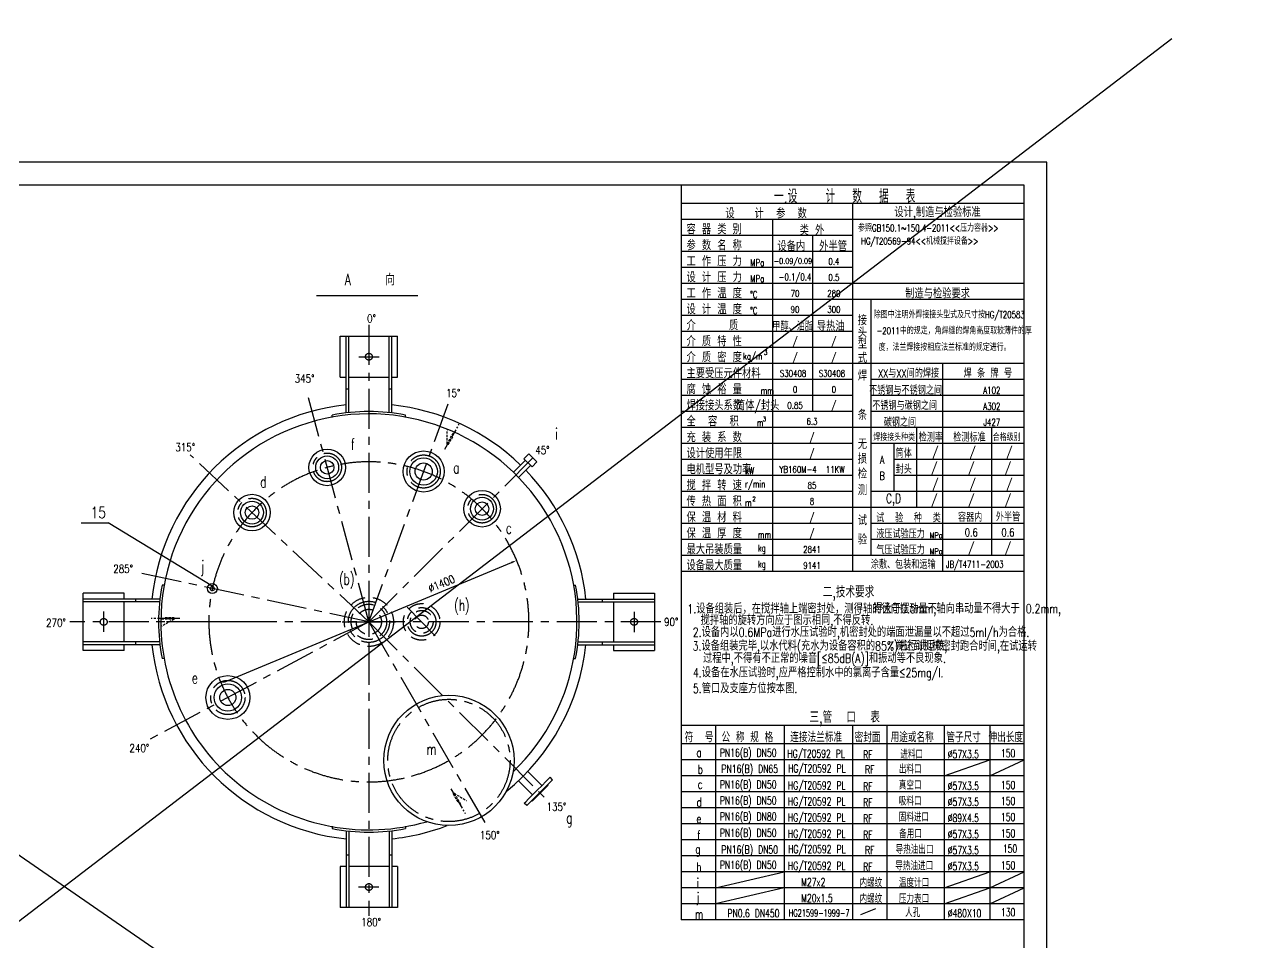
# Model space of a CAD drawing. Header units: millimetres. Extents: x -1762 to 42666, y -863 to 15979.
# Drawn here: x 13625 to 18929, y 2425 to 6444 of the extents above; entities that cross this region are included whole.
import ezdxf
from ezdxf.enums import TextEntityAlignment as Align

# ---------------------------------------------------------------- set-up
doc = ezdxf.new("R2010")
doc.units = ezdxf.units.MM
doc.header["$LTSCALE"] = 10
doc.header["$MEASUREMENT"] = 0
doc.linetypes.add('CENTER', pattern=[2, 1.25, -0.25, 0.25, -0.25])
doc.linetypes.add('DASHED', pattern=[0.75, 0.5, -0.25])
doc.layers.get('0').update_dxf_attribs({"linetype": 'CONTINUOUS'})
doc.layers.get('DEFPOINTS').update_dxf_attribs({"linetype": 'CONTINUOUS'})
for name, color, linetype in [('1轮廓实线层', 7, 'CONTINUOUS'), ('2细线层', 3, 'CONTINUOUS'), ('3中心线层', 1, 'CENTER'), ('4虚线层', 6, 'DASHED'), ('6文字层', 3, 'CONTINUOUS'), ('7标注层', 4, 'CONTINUOUS'), ('LAYER1', 6, 'DASHED'), ('LAYER3', 1, 'CENTER'), ('图框层', 7, 'CONTINUOUS')]:
    doc.layers.add(name, color=color, linetype=linetype)
doc.styles.add('HZ', font='txt', dxfattribs={"width": 0.7, "height": 5, "bigfont": 'hztxt'})
doc.styles.add('PC_TEXTSTYLE', font='romans.shx', dxfattribs={"width": 0.8, "bigfont": 'hzfs.shx'})
doc.dimstyles.new('TH_GBDIM', dxfattribs={"dimscale": 10, "dimtxt": 3.5, "dimasz": 2.5, "dimexe": 2, "dimexo": 0, "dimgap": 1.5, "dimtad": 1, "dimdec": 0, "dimzin": 0, "dimdsep": 46, "dimtxsty": 'PC_TEXTSTYLE', "dimcen": 2.5, "dimadec": 0, "dimazin": 0, "dimtfac": 0.714286, "dimtdec": 0, "dimtmove": 0, "dimatfit": 3, "dimfxl": 0, "dimtolj": 1, "dimtzin": 0, "dimarcsym": 0})

# ---------------------------------------------------------------- blocks, each defined once
blk = doc.blocks.new('*D81')
at = {"layer": '7标注层', "color": 0, "lineweight": -2, "ltscale": 14, "transparency": 16777216}
blk.add_line((14509.3, 3570.1), (15755.9, 4088.4), dxfattribs=at)
at = {"layer": '7标注层', "color": 0, "ltscale": 14, "transparency": 16777216}
for points in [[(15754.3, 4092.3), (15757.5, 4084.6), (15778.9, 4098)], [(14507.7, 3574), (14510.9, 3566.3), (14486.2, 3560.5)]]:
    blk.add_solid(points, dxfattribs=at)
at = {"layer": 'DEFPOINTS', "color": 0, "ltscale": 14, "transparency": 16777216}
for p in [(15778.9, 4098), (14486.2, 3560.5)]:
    blk.add_point(p, dxfattribs=at)
at = {"layer": '7标注层', "color": 3, "ltscale": 14, "transparency": 16777216, "insert": (15450.4, 3996.6), "char_height": 35, "attachment_point": 5, "rotation": 22.5766, "style": 'PC_TEXTSTYLE'}
blk.add_mtext('\\A1;%%c1400{}{}', dxfattribs=at)

msp = doc.modelspace()

# ---------------------------------------------------------------- linework, layer by layer
at = {"ltscale": 14}
for p, q in [((15787.06, 3134.48), (15848.88, 3072.66)), ((15827.37, 3174.78), (15889.18, 3112.96))]:
    msp.add_line(p, q, dxfattribs=at)
for centre, radius, start, end in [((15132.65, 3829.27), 909.96, 313.86212, 180.00079), ((15132.58, 3929.26), 820, 78.74815, 101.25185), ((15032.58, 3829.26), 820, 168.74815, 191.25185), ((15232.58, 3829.26), 820, 348.74815, 11.25185), ((15132.58, 3829.26), 910, 180, 286.13415), ((15132.58, 3729.26), 820, 258.74815, 281.25185)]:
    msp.add_arc(centre, radius, start, end, dxfattribs=at)
at = {"layer": '1轮廓实线层', "ltscale": 14}
for p, q in [((8329.96, 6443.69), (18928.72, -862.95)), ((9181.64, -862.95), (18644.82, 6380.7)), ((14903.51, 5256.47), (15346.67, 5256.47)), ((15007.58, 4899.26), (15007.58, 5079.26)), ((15007.58, 5079.26), (15257.58, 5079.26)), ((15032.58, 4743.14), (15032.58, 5076.63)), ((15044.58, 4744.52), (15044.58, 5076.63)), ((15220.58, 4744.52), (15220.58, 5076.63)), ((15232.58, 4743.14), (15232.58, 5076.63)), ((15257.58, 4899.26), (15257.58, 5079.26)), ((15007.58, 4899.26), (15032.58, 4899.26)), ((15044.58, 4899.26), (15220.58, 4899.26)), ((15232.58, 4899.26), (15257.58, 4899.26)), ((15032.58, 4849.26), (15044.58, 4849.26)), ((15220.58, 4849.26), (15232.58, 4849.26)), ((14972.58, 4723.3), (14972.58, 4733.5)), ((15292.58, 4723.3), (15292.58, 4733.5)), ((15810.83, 4542.87), (15832.04, 4564.08)), ((15832.04, 4564.08), (15867.4, 4528.72)), ((15764.63, 4483.94), (15817.19, 4536.5)), ((15787.26, 4461.31), (15839.82, 4513.87)), ((15810.83, 4542.87), (15846.19, 4507.51)), ((15846.19, 4507.51), (15867.4, 4528.72)), ((14238.54, 3989.26), (14228.34, 3989.26)), ((16026.62, 3989.26), (16036.82, 3989.26)), ((13882.58, 3704.26), (13882.58, 3954.26)), ((14062.58, 3954.26), (13882.58, 3954.26)), ((14218.7, 3929.26), (13885.21, 3929.26)), ((14062.58, 3929.26), (14062.58, 3954.26)), ((14112.58, 3917.26), (14112.58, 3929.26)), ((16046.46, 3929.26), (16379.95, 3929.26)), ((16152.58, 3929.26), (16152.58, 3917.26)), ((16202.58, 3954.26), (16382.58, 3954.26)), ((16202.58, 3954.26), (16202.58, 3929.26)), ((16382.58, 3954.26), (16382.58, 3704.26)), ((14217.32, 3917.26), (13885.21, 3917.26)), ((14062.58, 3741.26), (14062.58, 3917.26)), ((16047.84, 3917.26), (16379.95, 3917.26)), ((16202.58, 3917.26), (16202.58, 3741.26)), ((14217.32, 3741.26), (13885.21, 3741.26)), ((14218.7, 3729.26), (13885.21, 3729.26)), ((14062.58, 3704.26), (14062.58, 3729.26)), ((14112.58, 3729.26), (14112.58, 3741.26)), ((16046.46, 3729.26), (16379.95, 3729.26)), ((16047.84, 3741.26), (16379.95, 3741.26)), ((16152.58, 3741.26), (16152.58, 3729.26)), ((16202.58, 3729.26), (16202.58, 3704.26)), ((14062.58, 3704.26), (13882.58, 3704.26)), ((14238.54, 3669.26), (14228.34, 3669.26)), ((16026.62, 3669.26), (16036.82, 3669.26)), ((16202.58, 3704.26), (16382.58, 3704.26)), ((17648.55, 3155.23), (17848.55, 3225.23)), ((17848.55, 3225.23), (17848.55, 3155.23)), ((17848.55, 3155.23), (17998.55, 3225.23)), ((15906.86, 3130.64), (15889.89, 3113.67)), ((15919.59, 3143.36), (15906.86, 3130.64)), ((15917.47, 3120.03), (15930.2, 3132.76)), ((15925.6, 3149.38), (15919.59, 3143.36)), ((15936.21, 3138.77), (15925.6, 3149.38)), ((15930.2, 3132.76), (15936.21, 3138.77)), ((15923.53, 3126.09), (15829.08, 3031.64)), ((15848.17, 3071.95), (15869.03, 3092.81)), ((15881.76, 3080.08), (15860.9, 3059.22)), ((15889.89, 3113.67), (15869.03, 3092.81)), ((15881.76, 3080.08), (15902.62, 3100.94)), ((15902.62, 3100.94), (15917.12, 3115.43)), ((15914.99, 3117.56), (15917.47, 3120.03)), ((15917.12, 3115.43), (15914.99, 3117.56)), ((15812.46, 3036.24), (15818.47, 3042.25)), ((15823.07, 3025.63), (15812.46, 3036.24)), ((15818.47, 3042.25), (15831.2, 3054.98)), ((15829.08, 3031.64), (15823.07, 3025.63)), ((15831.2, 3054.98), (15848.17, 3071.95)), ((15844.28, 3046.85), (15841.81, 3044.37)), ((15846.4, 3044.73), (15844.28, 3046.85)), ((15860.9, 3059.22), (15846.4, 3044.73)), ((14972.58, 2935.22), (14972.58, 2925.02)), ((15292.58, 2935.22), (15292.58, 2925.02)), ((15032.58, 2915.38), (15032.58, 2581.89)), ((15044.58, 2914), (15044.58, 2581.89)), ((15220.58, 2914), (15220.58, 2581.89)), ((15232.58, 2915.38), (15232.58, 2581.89)), ((15007.58, 2759.26), (15007.58, 2579.26)), ((15032.58, 2759.26), (15007.58, 2759.26)), ((15044.58, 2809.26), (15032.58, 2809.26)), ((15220.58, 2759.26), (15044.58, 2759.26)), ((15232.58, 2809.26), (15220.58, 2809.26)), ((15257.58, 2759.26), (15232.58, 2759.26)), ((15257.58, 2759.26), (15257.58, 2579.26)), ((16648.55, 2665.23), (16948.55, 2735.23)), ((16948.55, 2735.23), (16948.55, 2665.23)), ((17648.55, 2665.23), (17848.55, 2735.23)), ((17848.55, 2665.23), (17998.55, 2735.23)), ((16948.55, 2665.23), (16648.55, 2595.23)), ((17648.55, 2595.23), (17848.55, 2665.23)), ((17848.55, 2665.23), (17848.55, 2595.23)), ((17848.55, 2595.23), (17998.55, 2665.23)), ((17998.55, 2665.23), (17848.55, 2665.23)), ((15257.58, 2579.26), (15007.58, 2579.26))]:
    msp.add_line(p, q, dxfattribs=at)
for centre, radius in [((14950.14, 4505.07), 80), ((15371.99, 4487.04), 90), ((14950.14, 4505.07), 50), ((14950.14, 4505.07), 29.5), ((15371.99, 4487.04), 60), ((15371.99, 4487.04), 37.5), ((15627.55, 4324.23), 80), ((14621.25, 4307.32), 80), ((14621.25, 4307.32), 50), ((15627.55, 4324.23), 50), ((15627.55, 4324.23), 29.5), ((14621.25, 4307.32), 29.5), ((14447.94, 3975.1), 21.81), ((14447.94, 3975.1), 9.11), ((14515.72, 3498.37), 96), ((14515.72, 3498.37), 60), ((14515.72, 3498.37), 35.4), ((15482.58, 3223.04), 285)]:
    msp.add_circle(centre, radius, dxfattribs=at)
for start, end in [(96.01374, 173.98626), (45.96048, 83.98626), (6.01374, 44.03952), (186.01374, 263.98626), (309.00073, 353.98626), (276.01374, 290.99926)]:
    msp.add_arc((15132.58, 3829.26), 954.5, start, end, dxfattribs=at)
at = {"layer": '2细线层'}
for p, q in [((16498.55, 5740), (16498.55, 2525.23)), ((17998.55, 5660), (16498.55, 5660)), ((17248.55, 5660), (17248.55, 4050)), ((17998.55, 5590), (16498.55, 5590)), ((16898.55, 5590), (16898.55, 4050)), ((17248.55, 5520), (16498.55, 5520)), ((17073.55, 5520), (17073.55, 4750)), ((17248.55, 5450), (16498.55, 5450)), ((17248.55, 5380), (16498.55, 5380)), ((17998.55, 5310), (16498.55, 5310)), ((17998.55, 5240), (16498.55, 5240)), ((17328.55, 5240), (17328.55, 4120)), ((17248.55, 5170), (16498.55, 5170)), ((17248.55, 5100), (16498.55, 5100)), ((17248.55, 5030), (16498.55, 5030)), ((17998.55, 4960), (16498.55, 4960)), ((17641.27, 4960), (17641.27, 4050)), ((17248.55, 4890), (16498.55, 4890)), ((17998.55, 4890), (17328.55, 4890)), ((17248.55, 4820), (16498.55, 4820)), ((17998.55, 4820), (17328.55, 4820)), ((17248.55, 4750), (16498.55, 4750)), ((17998.55, 4750), (17328.55, 4750)), ((17998.55, 4680), (16498.55, 4680)), ((17528.55, 4680), (17528.55, 4330)), ((17855.62, 4680), (17855.62, 4120)), ((17248.55, 4610), (16498.55, 4610)), ((17998.55, 4610), (17328.55, 4610)), ((17428.55, 4610), (17428.55, 4400)), ((17248.55, 4540), (16498.55, 4540)), ((17998.55, 4540), (17428.55, 4540)), ((17998.55, 4540), (17428.55, 4540)), ((17248.55, 4470), (16498.55, 4470)), ((17998.55, 4470), (17428.55, 4470)), ((17998.55, 4470), (17428.55, 4470)), ((17248.55, 4400), (16498.55, 4400)), ((17998.55, 4400), (17328.55, 4400)), ((17998.55, 4330), (16498.55, 4330)), ((17248.55, 4260), (16498.55, 4260)), ((17998.55, 4260), (17328.55, 4260)), ((17248.55, 4190), (16498.55, 4190)), ((17998.55, 4190), (17328.55, 4190)), ((17998.55, 4190), (17328.55, 4190)), ((17998.55, 4120), (16498.55, 4120)), ((17998.55, 4050), (16498.55, 4050)), ((17998.55, 3375.23), (16498.55, 3375.23)), ((16648.55, 3375.23), (16648.55, 2525.23)), ((16948.55, 3375.23), (16948.55, 3015.23)), ((17248.55, 3375.23), (17248.55, 2525.23)), ((17398.55, 3375.23), (17398.55, 2525.23)), ((17648.55, 3375.23), (17648.55, 2525.23)), ((17848.55, 3375.23), (17848.55, 2525.23)), ((17998.55, 3295.23), (16498.55, 3295.23)), ((17998.55, 3225.23), (16498.55, 3225.23)), ((17998.55, 3155.23), (16498.55, 3155.23)), ((17998.55, 3085.23), (16498.55, 3085.23)), ((16948.55, 3025.23), (16948.55, 2525.23)), ((17998.55, 3015.23), (16498.55, 3015.23)), ((17998.55, 3015.23), (16498.55, 3015.23)), ((17998.55, 2945.23), (16498.55, 2945.23)), ((17998.55, 2875.23), (16498.55, 2875.23)), ((17998.55, 2805.23), (16498.55, 2805.23)), ((17998.55, 2735.23), (16498.55, 2735.23)), ((17998.55, 2665.23), (16498.55, 2665.23)), ((17998.55, 2665.23), (16498.55, 2665.23)), ((17998.55, 2595.23), (16498.55, 2595.23)), ((17998.55, 2595.23), (16498.55, 2595.23)), ((17998.55, 2525.23), (16498.55, 2525.23)), ((17998.55, 2525.23), (16498.55, 2525.23))]:
    msp.add_line(p, q, dxfattribs=at)
at = {"layer": '2细线层', "ltscale": 14}
msp.add_line((17283.74, 2549.34), (17349.33, 2574.71), dxfattribs=at)
at = {"layer": '3中心线层', "ltscale": 14}
for p, q in [((15132.58, 5128.29), (15132.58, 2543.21)), ((15088.92, 4989.26), (15177.78, 4989.26)), ((15132.58, 3829.26), (14861.68, 4832.75)), ((15132.58, 3829.26), (15486.3, 4801.11)), ((15132.58, 3829.26), (15866.13, 4562.81)), ((15132.58, 3829.26), (14350.56, 4560.4)), ((15132.58, 3829.26), (14126.85, 4043.5)), ((15132.58, 3946.26), (15132.58, 3712.26)), ((13972.58, 3785.6), (13972.58, 3874.46)), ((15300.07, 3893.27), (15426.61, 3765.25)), ((16292.58, 3872.92), (16292.58, 3784.06)), ((16409.69, 3829.26), (13824.3, 3829.26)), ((14727.58, 3829.26), (14137.58, 3829.26)), ((15132.58, 3829.26), (14163.44, 3309.4)), ((14617.58, 3829.26), (14247.58, 3829.26)), ((15015.58, 3829.26), (15249.58, 3829.26)), ((15132.58, 3829.26), (15918.72, 3043.12)), ((15132.58, 3829.26), (15639.2, 2951.78)), ((15176.24, 2669.26), (15087.38, 2669.26))]:
    msp.add_line(p, q, dxfattribs=at)
for centre, radius in [((15132.58, 4989.26), 15), ((14950.14, 4505.07), 62.5), ((15371.99, 4487.04), 72.5), ((14621.25, 4307.32), 62.5), ((15627.55, 4324.23), 62.5), ((15132.58, 3829.26), 90), ((15363.34, 3829.26), 62.5), ((13972.58, 3829.26), 15), ((16292.58, 3829.26), 15), ((14515.72, 3498.37), 75), ((15482.58, 3223.04), 267.5), ((15132.58, 2669.26), 15)]:
    msp.add_circle(centre, radius, dxfattribs=at)
msp.add_arc((15132.58, 3829.26), 700, 285.49046, 282.80635, dxfattribs=at)
at = {"layer": '4虚线层', "ltscale": 14}
for centre, radius in [((15132.58, 3829.26), 107.5), ((15132.58, 3829.26), 77.5), ((15132.58, 3829.26), 55), ((15363.34, 3829.26), 80), ((15363.34, 3829.26), 50), ((15363.34, 3829.26), 29.5)]:
    msp.add_circle(centre, radius, dxfattribs=at)
at = {"layer": '7标注层', "ltscale": 14}
for p in [(13874.22, 4262.05), (14449.9, 3984)]:
    msp.add_line(p, (13991.82, 4262.05), dxfattribs=at)
at = {"layer": 'DEFPOINTS', "ltscale": 14}
msp.add_line((18098.55, -100), (18098.55, 5840), dxfattribs=at)
at = {"layer": 'LAYER1', "ltscale": 2}
for p, q in [((15474.45, 4607.68), (15475.69, 4669.7)), ((15474.45, 4607.68), (15501.95, 4655.31)), ((15479.65, 4604.68), (15499.65, 4639.32)), ((14281.1, 3840.34), (14226.1, 3840.34)), ((14281.1, 3840.34), (14226.76, 3810.4)), ((14281.1, 3846.34), (14241.1, 3846.34)), ((15501.02, 3076.39), (15521.02, 3041.75)), ((15506.22, 3079.39), (15559.31, 3047.3)), ((15506.22, 3079.39), (15533.72, 3031.76))]:
    msp.add_line(p, q, dxfattribs=at)
for centre, radius, start, end in [((15099.55, 3952.33), 755, 59.77233, 60.22767), ((15036.09, 3843.34), 755, 179.77233, 180.22767), ((15126.12, 3731.73), 755, 299.77233, 300.22767), ((15126.12, 3731.73), 795, 299.78379, 300.21621)]:
    msp.add_arc(centre, radius, start, end, dxfattribs=at)
at = {"layer": 'LAYER3', "ltscale": 3}
for p, q in [((15465.09, 4585.47), (15527.66, 4693.83)), ((14305.01, 3843.34), (14179.88, 3843.34)), ((15491.66, 3098.6), (15554.23, 2990.23))]:
    msp.add_line(p, q, dxfattribs=at)
at = {"layer": '图框层', "ltscale": 14}
msp.add_line((18098.55, 5840), (9688.55, 5840), dxfattribs=at)
at = {"layer": '图框层', "color": 7, "ltscale": 14}
for p, q in [((17998.55, 5740), (9938.55, 5740)), ((17998.55, 0), (17998.55, 5740))]:
    msp.add_line(p, q, dxfattribs=at)

# ---------------------------------------------------------------- texts
at = {"layer": '2细线层', "style": 'HZ'}
for s, height, width, p in [('一.设   计  数  据  表', 60, 0.7, (17213.85, 5694.51)), ('设   计  参  数', 40, 0.75, (16870, 5619.19)), ('设计,制造与检验标准', 40, 0.75, (17620, 5619.19)), ('类 外', 40, 0.75, (17070.74, 5545.91)), ('设备内', 40, 0.75, (16980.14, 5475.91)), ('外半管', 40, 0.75, (17163.05, 5475.91)), ('-0.09/0.09', 25, 0.75, (16987.81, 5405.91)), ('0.4', 30, 0.75, (17166.54, 5405.91)), ('-0.1/0.4', 30, 0.75, (16996.65, 5335.91)), ('0.5', 30, 0.75, (17166.54, 5335.91)), ('70', 30, 0.75, (16996.65, 5265.91)), ('280', 30, 0.75, (17166.54, 5265.91)), ('制造与检验要求', 40, 0.75, (17620, 5269.19)), ('90', 30, 0.75, (16996.65, 5195.91)), ('300', 30, 0.75, (17166.54, 5195.91)), ('甲醇、油脂', 35, 0.75, (16986.01, 5125.91)), ('导热油', 40, 0.75, (17152.62, 5125.91)), ('/', 30, 0.75, (16996.65, 5055.91)), ('/', 30, 0.75, (17166.54, 5055.91)), ('/', 30, 0.75, (16996.65, 4985.91)), ('/', 30, 0.75, (17166.54, 4985.91)), ('XX与XX间的焊接', 35, 0.75, (17493.17, 4920.39)), ('焊 条 牌 号', 35, 0.75, (17839.86, 4920.39)), ('S30408', 30, 0.75, (16987.96, 4915.91)), ('S30408', 30, 0.75, (17158.04, 4915.91)), ('0', 30, 0.75, (16996.65, 4845.91)), ('0', 30, 0.75, (17166.54, 4845.91)), ('不锈钢与不锈钢之间', 35, 0.75, (17480.2, 4845.81)), ('A102', 30, 0.75, (17857.36, 4842.14)), ('0.85', 30, 0.75, (16996.65, 4775.91)), ('/', 30, 0.75, (17166.54, 4775.91)), ('不锈钢与碳钢之间', 35, 0.75, (17476.22, 4779.16)), ('A302', 30, 0.75, (17857.36, 4772.14)), ('6.3', 30, 0.75, (17070.74, 4705.91)), ('碳钢之间', 35, 0.75, (17455.59, 4706.43)), ('J427', 30, 0.75, (17857.36, 4702.14)), ('/', 30, 0.75, (17070.74, 4635.91)), ('焊接接头种类', 30, 0.75, (17430.17, 4640.39)), ('检测率', 35, 0.75, (17590.51, 4640.39)), ('检测标准', 35, 0.75, (17759.39, 4640.39)), ('合格级别', 30, 0.75, (17922.19, 4640.39)), ('/', 30, 0.75, (17070.74, 4565.91)), ('筒体', 35, 0.75, (17472.15, 4570.39)), ('/', 40, 0.75, (17609.31, 4568.87)), ('/', 40, 0.75, (17772.23, 4568.87)), ('/', 40, 0.75, (17932.75, 4568.87)), ('YB160M-4  11KW', 30, 0.75, (17070.74, 4495.91)), ('A', 35, 0.75, (17377.74, 4538.21)), ('封头', 35, 0.75, (17472.15, 4500.39)), ('/', 40, 0.75, (17604.58, 4500.39)), ('/', 40, 0.75, (17767.5, 4500.39)), ('/', 40, 0.75, (17928.02, 4500.39)), ('B', 35, 0.75, (17377.74, 4468.21)), ('/', 40, 0.75, (17609.31, 4428.87)), ('/', 40, 0.75, (17772.23, 4428.87)), ('/', 40, 0.75, (17932.75, 4428.87)), ('85', 30, 0.75, (17070.74, 4425.91)), ('8', 30, 0.75, (17070.74, 4355.91)), ('C,D', 40, 0.75, (17427.35, 4363.05)), ('/', 40, 0.75, (17604.58, 4360.39)), ('/', 40, 0.75, (17767.5, 4360.39)), ('/', 40, 0.75, (17928.02, 4360.39)), ('/', 30, 0.75, (17070.74, 4285.91)), ('容器内', 35, 0.75, (17762.47, 4290.39)), ('外半管', 35, 0.75, (17928.31, 4292.02)), ('/', 30, 0.75, (17070.74, 4215.91)), ('0.6', 35, 0.75, (17767.5, 4220.39)), ('0.6', 35, 0.75, (17928.02, 4220.39)), ('2841', 30, 0.75, (17070.74, 4145.91)), ('/', 40, 0.75, (17767.5, 4150.39)), ('/', 40, 0.75, (17928.02, 4150.39)), ('9141', 30, 0.75, (17070.74, 4075.91)), ('JB/T4711-2003', 30, 0.75, (17782.8, 4078.71)), ('二,技术要求', 50, 0.7, (17230.47, 3955.77)), ('三,管  口  表', 50, 0.7, (17213.85, 3407.87)), ('符  号', 40, 0.7, (16576.98, 3327.68)), ('公 称 规 格', 40, 0.7, (16788.13, 3327.68)), ('连接法兰标准', 40, 0.7, (17088.91, 3327.68)), ('密封面', 40, 0.7, (17313.83, 3327.68)), ('用途或名称', 40, 0.7, (17508.92, 3327.68)), ('管子尺寸', 40, 0.7, (17733.84, 3327.68)), ('伸出长度', 40, 0.7, (17918.36, 3327.68)), ('a', 40, 0.7, (16576.98, 3257.68)), ('b', 40, 0.7, (16582.35, 3184.34)), ('c', 40, 0.7, (16582.05, 3119.02)), ('d', 40, 0.7, (16577.26, 3040.8)), ('e', 40, 0.7, (16575.85, 2968.5)), ('f', 40, 0.7, (16575.85, 2896.95)), ('g', 40, 0.7, (16571.62, 2829.4)), ('h', 40, 0.7, (16575.85, 2756.95)), ('i', 40, 0.7, (16571.62, 2689.4)), ('j', 40, 0.7, (16571.62, 2619.4)), ('m', 40, 0.7, (16577.26, 2550.8))]:
    msp.add_text(s, height=height, dxfattribs=dict(at, width=width)).set_placement(p, align=Align.MIDDLE)
for s, height, width, p in [('容 器 类 别', 40, 0.75, (16521.9, 5525.41)), ('参照GB150.1~150.4-2011<<压力容器>>', 30, 0.75, (17272.49, 5537.09)), ('参 数 名 称', 40, 0.75, (16521.9, 5455.41)), ('HG/T20569-94<<机械搅拌设备>>', 30, 0.75, (17285.44, 5479.78)), ('工 作 压 力', 40, 0.75, (16521.9, 5385.41)), ('MPa', 30, 0.75, (16800.48, 5385.41)), ('设 计 压 力', 40, 0.75, (16521.9, 5315.41)), ('MPa', 30, 0.75, (16800.48, 5315.41)), ('工 作 温 度', 40, 0.75, (16521.9, 5245.41)), ('%%DC', 30, 0.75, (16800.48, 5245.41)), ('设 计 温 度', 40, 0.75, (16521.9, 5175.41)), ('%%DC', 30, 0.75, (16800.48, 5175.41)), ('介     质', 40, 0.75, (16521.9, 5105.41)), ('接', 40, 0.75, (17271.2, 5127.43)), ('除图中注明外焊接接头型式及尺寸按HG/T20583', 30, 0.75, (17341.14, 5157.88)), ('头', 40, 0.75, (17271.2, 5073.81)), ('-2011中的规定，角焊缝的焊角高度取较薄件的厚', 30, 0.75, (17352.95, 5087.6)), ('介 质 特 性', 40, 0.75, (16521.9, 5035.41)), ('型', 40, 0.75, (17271.2, 5024.9)), ('度，法兰焊接按相应法兰标准的规定进行。', 30, 0.75, (17362.34, 5015.47)), ('介 质 密 度', 40, 0.75, (16521.9, 4965.41)), ('kg/m', 30, 0.75, (16769.19, 4976.56)), ('3', 20, 0.75, (16860.65, 4998.02)), ('式', 40, 0.75, (17271.2, 4962.1)), ('主要受压元件材料', 40, 0.75, (16521.9, 4895.41)), ('焊', 40, 0.75, (17271.2, 4885.38)), ('腐 蚀 裕 量', 40, 0.75, (16521.9, 4825.41)), ('mm', 30, 0.75, (16846.38, 4825.41)), ('焊接接头系数', 40, 0.75, (16521.9, 4755.41)), ('筒体/封头', 40, 0.75, (16738.07, 4755.41)), ('全  容  积', 40, 0.75, (16521.9, 4685.41)), ('3', 20, 0.75, (16854.96, 4706.87)), ('条', 40, 0.75, (17271.2, 4712.67)), ('m', 30, 0.75, (16829.34, 4685.41)), ('充 装 系 数', 40, 0.75, (16521.9, 4615.41)), ('无', 40, 0.75, (17271.2, 4585.8)), ('设计使用年限', 40, 0.75, (16521.9, 4545.41)), ('损', 40, 0.75, (17271.2, 4521.58)), ('电机型号及功率', 40, 0.75, (16521.9, 4475.41)), ('kW', 30, 0.75, (16778.23, 4475.41)), ('检', 40, 0.75, (17271.2, 4455.93)), ('搅 拌 转 速', 40, 0.75, (16521.9, 4405.41)), ('r/min', 30, 0.75, (16778.23, 4416.96)), ('测', 40, 0.75, (17271.2, 4384.16)), ('传 热 面 积', 40, 0.75, (16521.9, 4335.41)), ('m', 30, 0.75, (16778.23, 4335.41)), ('2', 20, 0.75, (16809.89, 4356.87)), ('保 温 材 料', 40, 0.75, (16521.9, 4265.41)), ('试  验  种  类', 35, 0.75, (17351.9, 4265.41)), ('试', 40, 0.75, (17271.2, 4251.53)), ('保 温 厚 度', 40, 0.75, (16521.9, 4195.41)), ('mm', 30, 0.75, (16834.21, 4195.41)), ('验', 40, 0.75, (17271.2, 4168.47)), ('液压试验压力', 35, 0.75, (17351.9, 4195.41)), ('MPa', 25, 0.75, (17585, 4195.41)), ('最大吊装质量', 40, 0.75, (16521.9, 4125.41)), ('kg', 30, 0.75, (16834.21, 4136.96)), ('气压试验压力', 35, 0.75, (17351.9, 4125.41)), ('MPa', 25, 0.75, (17585, 4125.41)), ('设备最大质量', 40, 0.75, (16521.9, 4055.41)), ('kg', 30, 0.75, (16834.21, 4066.96)), ('涂敷、包装和运输', 35, 0.75, (17327.94, 4062.04)), ('1.设备组装后，在搅拌轴上端密封处，测得轴的径向摆动量不', 40, 0.75, (16525.84, 3866.25)), ('得大于0.5mm,轴向串动量不得大于 0.2mm,', 40, 0.75, (17339, 3866.69)), ('搅拌轴的旋转方向应于图示相同,不得反转.', 40, 0.75, (16583.75, 3816.07)), ('2.设备内以0.6MPa进行水压试验时,机密封处的端面泄漏量以不超过5ml/h为合格.', 40, 0.75, (16549.37, 3763.73)), ('3.设备组装完毕,以水代料(充水为设备容积的85%)进行试运转,', 40, 0.75, (16548.61, 3703.9)), ('并达到机械密封跑合时间,在试运转', 40, 0.75, (17434.3, 3702.99)), ('过程中,不得有不正常的噪音[≤85dB(A)]和振动等不良现象.', 40, 0.75, (16594.27, 3649.93)), ('4.设备在水压试验时,应严格控制水中的氯离子含量≤25mg/l.', 40, 0.75, (16549.89, 3587.12)), ('5.管口及支座方位按本图.', 40, 0.75, (16549.89, 3517.69)), ('PN16(B) DN50', 35, 0.7, (16668.01, 3239.23)), ('HG/T20592 PL', 35, 0.7, (16962.99, 3235)), ('RF', 35, 0.7, (17294.32, 3230.79)), ('进料口', 35, 0.7, (17457.36, 3230.79)), ('%%C57X3.5', 35, 0.7, (17664.56, 3232.91)), ('150', 35, 0.7, (17897.29, 3237.13)), ('PN16(B) DN65', 35, 0.7, (16674.36, 3168.58)), ('HG/T20592 PL', 35, 0.7, (16966.09, 3170.69)), ('RF', 35, 0.7, (17302.78, 3166.48)), ('出料口', 35, 0.7, (17450.4, 3166.17)), ('PN16(B) DN50', 35, 0.7, (16668.01, 3100.07)), ('HG/T20592 PL', 35, 0.7, (16965.67, 3095.84)), ('真空口', 35, 0.7, (17450.4, 3096.17)), ('150', 35, 0.7, (17897.29, 3097.97)), ('RF', 35, 0.7, (17294.32, 3091.63)), ('%%C57X3.5', 35, 0.7, (17664.56, 3093.74)), ('PN16(B) DN50', 35, 0.7, (16668.01, 3030.07)), ('HG/T20592 PL', 35, 0.7, (16965.67, 3025.84)), ('RF', 35, 0.7, (17294.32, 3021.63)), ('吸料口', 35, 0.7, (17450.4, 3026.17)), ('%%C57X3.5', 35, 0.7, (17664.56, 3023.74)), ('150', 35, 0.7, (17897.29, 3027.97)), ('PN16(B) DN80', 35, 0.7, (16668.01, 2960.07)), ('HG/T20592 PL', 35, 0.7, (16965.67, 2955.84)), ('RF', 35, 0.7, (17294.32, 2951.63)), ('固料进口', 35, 0.7, (17450.4, 2956.17)), ('%%C89X4.5', 35, 0.7, (17664.56, 2953.74)), ('150', 35, 0.7, (17897.29, 2957.97)), ('PN16(B) DN50', 35, 0.7, (16668.01, 2888.65)), ('HG/T20592 PL', 35, 0.7, (16965.67, 2884.43)), ('备用口', 35, 0.7, (17452.17, 2883)), ('%%C57X3.5', 35, 0.7, (17664.56, 2882.33)), ('150', 35, 0.7, (17897.29, 2886.56)), ('RF', 35, 0.7, (17294.32, 2880.21)), ('PN16(B) DN50', 35, 0.7, (16674.36, 2815.32)), ('HG/T20592 PL', 35, 0.7, (16966.09, 2817.44)), ('RF', 35, 0.7, (17302.78, 2813.22)), ('导热油出口', 35, 0.7, (17436.71, 2814.42)), ('%%C57X3.5', 35, 0.7, (17664.56, 2812.33)), ('150', 35, 0.7, (17905.75, 2819.57)), ('PN16(B) DN50', 35, 0.7, (16668.01, 2748.65)), ('HG/T20592 PL', 35, 0.7, (16965.67, 2744.43)), ('RF', 35, 0.7, (17294.32, 2740.21)), ('导热油进口', 35, 0.7, (17435.21, 2743)), ('%%C57X3.5', 35, 0.7, (17664.56, 2742.33)), ('150', 35, 0.7, (17897.29, 2746.56)), ('M27x2', 35, 0.7, (17023.48, 2673.46)), ('内螺纹', 35, 0.7, (17278.89, 2669.25)), ('温度计口', 35, 0.7, (17450.88, 2669.25)), ('M20x1.5', 35, 0.7, (17023.48, 2603.46)), ('内螺纹', 35, 0.7, (17278.89, 2599.25)), ('压力表口', 35, 0.7, (17450.88, 2599.25)), ('PN0.6 DN450', 35, 0.7, (16700.9, 2536.85)), ('HG21599-1999-7', 30, 0.7, (16969.47, 2540.82)), ('人孔', 35, 0.7, (17478.23, 2538.77)), ('%%C480X10', 35, 0.7, (17664.56, 2536.84)), ('130', 35, 0.7, (17897.29, 2541.07))]:
    msp.add_text(s, height=height, dxfattribs=dict(at, width=width)).set_placement(p)
at = {"layer": '6文字层', "ltscale": 14, "style": 'PC_TEXTSTYLE', "width": 0.667}
for s, p in [('A      向', (15027.44, 5301.5)), ('i', (15947.36, 4627.22)), ('f', (15054.43, 4582.01)), ('a', (15501.82, 4478.88)), ('d', (14657.1, 4416.77)), ('c', (15731.84, 4214.99)), ('j', (14397.89, 4047.41)), ('(b)', (15002.31, 3991.98)), ('(h)', (15505.7, 3877.04)), ('e', (14358.58, 3559.17)), ('m', (15384.9, 3247.31)), ('g', (15995.7, 2947.27))]:
    msp.add_text(s, height=50, dxfattribs=at).set_placement(p)
at = {"layer": '7标注层', "color": 3, "ltscale": 14, "char_height": 35, "attachment_point": 5, "style": 'PC_TEXTSTYLE'}
for s, insert in [('\\A1;0%%D', (15144.16, 5156.47)), ('\\A1;345%%D', (14850.97, 4893.28)), ('\\A1;15%%D', (15501.25, 4830.41)), ('\\A1;315%%D', (14328.91, 4592.82)), ('\\A1;45%%D', (15891.22, 4580.31)), ('\\A1;285%%D', (14057.47, 4061.5)), ('\\A1;270%%D', (13763.82, 3825.18)), ('\\A1;90%%D', (16454.78, 3828.76)), ('\\A1;240%%D', (14128.23, 3276.89)), ('\\A1;135%%D', (15952.64, 3020.58)), ('\\A1;150%%D', (15661.23, 2896.31)), ('\\A1;180%%D', (15142.13, 2516.02))]:
    msp.add_mtext(s, dxfattribs=dict(at, insert=insert))
at = {"layer": '7标注层', "ltscale": 14, "insert": (13915.28, 4332.05), "char_height": 49, "width": 83.221, "attachment_point": 1, "style": 'PC_TEXTSTYLE'}
msp.add_mtext('{\\Fromans,hz|c134;15}', dxfattribs=at)

# ---------------------------------------------------------------- dimensions: what is measured, and where the dimension line sits
at = {"layer": '7标注层', "ltscale": 14}
dim = msp.add_diameter_dim_2p(p1=(14486.22, 3560.52), p2=(15778.94, 4098), text='%%c1400{}{}', dimstyle='TH_GBDIM', override={"dimclrt": 3, "dimatfit": 0}, dxfattribs=at)
dim.commit()
dim.dimension.update_dxf_attribs({"geometry": '*D81', "text_midpoint": (15462.84, 3966.57), "dimtype": 163})

doc.saveas('drawing.dxf')
